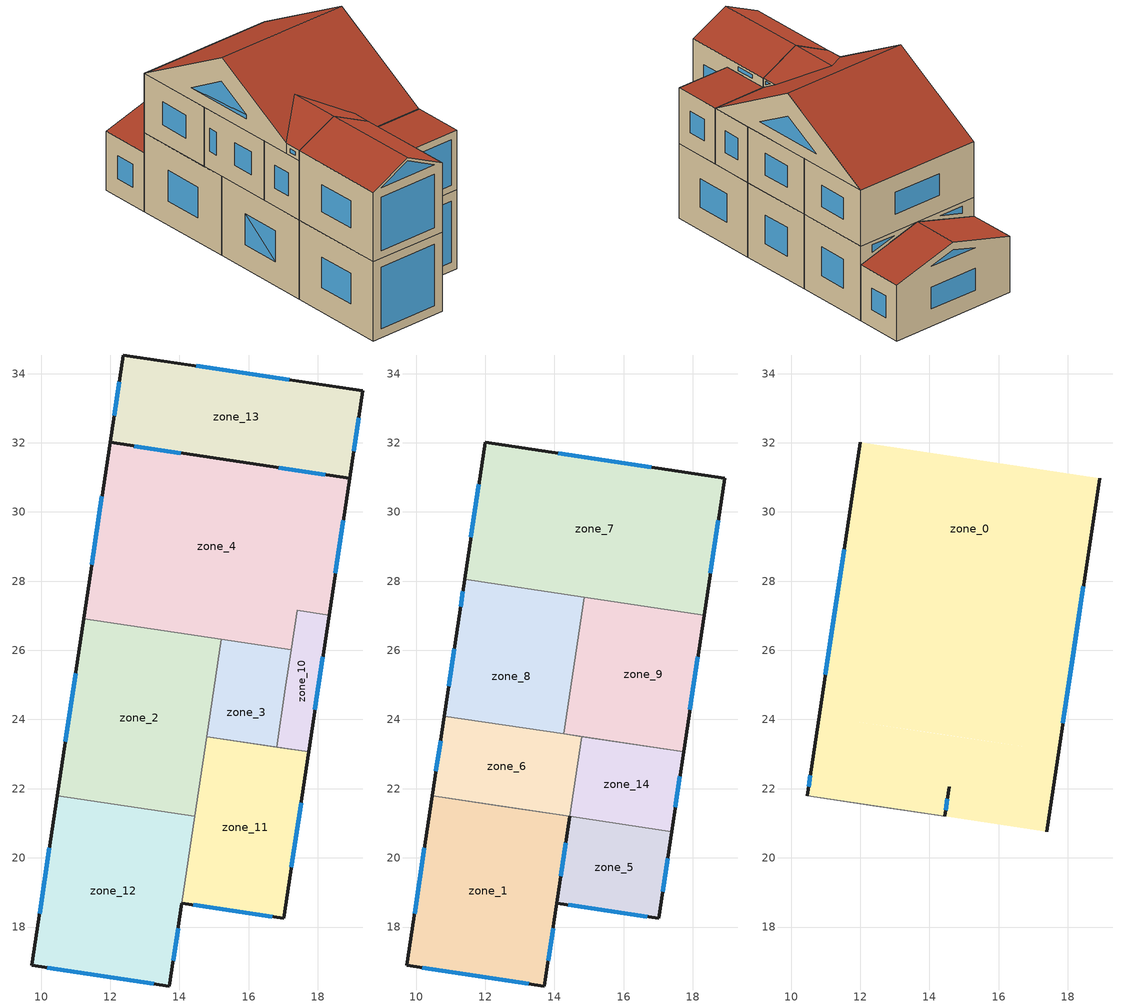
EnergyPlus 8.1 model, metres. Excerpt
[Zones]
zone_2
 floor ground (Interior Floor): 10.47,21.79 11.23,26.91 15.21,26.32 14.44,21.2 z0
 wall outside (Exterior Wall): 11.23,26.91 10.47,21.79 z0:4
 wall to zone_12 (Interior Wall): 10.47,21.79 14.44,21.2 z0:4
 wall to zone_11 (Interior Wall): 14.44,21.2 14.79,23.5 z0:4
 wall to zone_3 (Interior Wall): 14.79,23.5 15.21,26.32 z0:4
 wall to zone_4 (Interior Wall): 15.21,26.32 11.23,26.91 z0:4
 window (Exterior Window): 10.7,23.36,1.23 10.7,23.36,2.77 11,25.34,2.77; 10.7,23.36,1.23 11,25.34,2.77 11,25.34,1.23
zone_3
 floor ground (Interior Floor): 15.04,25.21 15.21,26.32 17.23,26.01 17.07,24.9 z0; 14.79,23.5 15.04,25.21 17.07,24.9 16.81,23.2 z0
 wall to zone_4 (Interior Wall): 17.23,26.01 15.21,26.32 z0:4
 wall to zone_10 (Interior Wall): 16.81,23.2 17.07,24.9 17.23,26.01 z0:4
 wall to zone_11 (Interior Wall): 14.79,23.5 16.81,23.2 z0:4
zone_4
 floor ground (Interior Floor): 11.23,26.91 11.99,32.01 18.92,30.98 18.33,27.02 17.4,27.16 17.23,26.01 z0
 wall outside (Exterior Wall): 18.33,27.02 18.92,30.98 / 11.99,32.01 11.23,26.91 z0:4; 18.92,30.98,3 15.46,31.49,4 18.92,30.98,4; 11.99,32.01,3 11.99,32.01,4 15.46,31.49,4
 wall to zone_10 (Interior Wall): 17.23,26.01 17.4,27.16 18.33,27.02 z0:4
 wall to zone_13 (Interior Wall): 18.92,30.98,0 11.99,32.01,0 11.99,32.01,3 15.46,31.49,4 18.92,30.98,3
 window (Exterior Window): 18.51,28.23 18.74,29.76 / 11.76,30.45 11.47,28.47 z1.23:2.77; 18.21,31.08,3.41 16.87,31.28,3.8 18.21,31.08,3.8; 12.7,31.9,3.41 12.7,31.9,3.8 14.04,31.7,3.8
zone_10
 floor ground (Interior Floor): 16.81,23.2 17.4,27.16 18.33,27.02 17.74,23.06 z0
 wall outside (Exterior Wall): 17.74,23.06 18.33,27.02 z0:4
 wall to zone_11 (Interior Wall): 16.81,23.2 17.74,23.06 z0:4
 window (Exterior Window): 17.92,24.28 18.15,25.81 z1.23:2.77
zone_11
 floor ground (Interior Floor): 14.07,18.69 14.79,23.5 17.74,23.06 17.02,18.25 z0
 wall outside (Exterior Wall): 14.07,18.69 17.02,18.25 17.74,23.06 z0:4
 wall to zone_12 (Interior Wall): 14.44,21.2 14.07,18.69 z0:4
 window (Exterior Window): 17.24,19.73 17.52,21.59 z1.23:2.77; 14.4,18.64 16.68,18.3 z0.45:3.55
zone_12
 floor ground (Interior Floor): 9.74,16.89 10.47,21.79 14.44,21.2 13.71,16.3 z0
 wall outside (Exterior Wall): 10.47,21.79 9.74,16.89 13.71,16.3 14.07,18.69 z0:4
 window (Exterior Window): 13.82,17.03 13.96,17.96 / 10.24,20.29 9.96,18.39 z1.23:2.77; 10.18,16.82 13.26,16.36 z0.45:3.55
zone_13
 floor ground (Interior Floor): 11.99,32.01 12.37,34.54 19.29,33.5 18.92,30.98 z0
 wall outside (Exterior Wall): 12.37,34.54 11.99,32.01 / 18.92,30.98 19.29,33.5 z0:3; 19.29,33.5,0 12.37,34.54,0 12.37,34.54,3 15.83,34.02,4 19.29,33.5,3
 window (Exterior Window): 12.26,33.76 12.11,32.78 / 19.03,31.75 19.18,32.73 / 17.17,33.82 14.49,34.22 z0.92:2.08; 17.17,33.82,3.2 14.49,34.22,3.2 15.83,34.02,3.59
 roof outside (Exterior Roof): 11.99,32.01,3 15.46,31.49,4 15.83,34.02,4 12.37,34.54,3; 15.46,31.49,4 18.92,30.98,3 19.29,33.5,3 15.83,34.02,4
zone_1
 floor to zone_12 (Interior Floor): 9.74,16.89 10.47,21.79 14.44,21.2 13.71,16.3 z4
 wall outside (Exterior Wall): 10.47,21.79 9.74,16.89 z4:7.5; 14.07,18.69,4 14.07,18.69,7 14.44,21.2,7 14.44,21.2,7.5 13.71,16.3,7.5 13.71,16.3,4; 9.74,16.89,4 13.71,16.3,4 13.71,16.3,7.5 11.72,16.59,8.5 9.74,16.89,7.5
 wall to zone_5 (Interior Wall): 14.07,18.69 14.44,21.2 z4:7
 wall to zone_0 (Interior Wall): 14.44,21.2,7 10.47,21.79,7 10.47,21.79,7.5 12.46,21.5,8.5 14.44,21.2,7.5
 wall to zone_6 (Interior Wall): 14.44,21.2 10.47,21.79 z4:7
 window (Exterior Window): 13.82,17.03 13.96,17.96 / 10.24,20.29 9.96,18.39 z5.07:6.43; 14.18,19.46 14.33,20.43 z7.15:7.35; 10.18,16.82 13.26,16.36 z4.39:7.11; 10.18,16.82,7.58 13.26,16.36,7.58 11.72,16.59,8.35
 roof outside (Exterior Roof): 11.72,16.59,8.5 13.71,16.3,7.5 14.44,21.2,7.5 12.46,21.5,8.5; 9.74,16.89,7.5 11.72,16.59,8.5 12.46,21.5,8.5 10.47,21.79,7.5
zone_5
 floor to zone_11 (Interior Floor): 14.07,18.69 14.44,21.2 17.39,20.76 17.02,18.25 z4
 wall outside (Exterior Wall): 14.07,18.69 17.02,18.25 17.39,20.76 z4:7
 wall to zone_14 (Interior Wall): 17.39,20.76 14.44,21.2 z4:7
 window (Exterior Window): 17.13,19.02 17.28,19.99 z4.92:6.08; 14.4,18.64 16.68,18.3 z4.34:6.66
 roof outside (Exterior Roof): 14.07,18.69 17.02,18.25 17.39,20.76 14.44,21.2 z7
zone_6
 floor to zone_2 (Interior Floor): 10.47,21.79 10.81,24.1 14.79,23.5 14.44,21.2 z4
 wall outside (Exterior Wall): 10.81,24.1 10.47,21.79 z4:7
 wall to zone_8 (Interior Wall): 14.27,23.58 10.81,24.1 z4:7
 wall to zone_9 (Interior Wall): 14.79,23.5 14.27,23.58 z4:7
 wall to zone_14 (Interior Wall): 14.44,21.2 14.79,23.5 z4:7
 window (Exterior Window): 10.71,23.39 10.57,22.5 z4.92:6.08
zone_7
 floor to zone_4 (Interior Floor): 11.4,28.05 11.99,32.01 18.92,30.98 18.33,27.02 z4
 wall outside (Exterior Wall): 18.33,27.02 18.92,30.98 11.99,32.01 11.4,28.05 z4:7
 wall to zone_8 (Interior Wall): 11.4,28.05 14.86,27.54 z4:7
 wall to zone_9 (Interior Wall): 14.86,27.54 18.33,27.02 z4:7
 window (Exterior Window): 16.8,31.29 14.11,31.69 / 18.51,28.23 18.74,29.76 / 11.81,30.8 11.58,29.27 z4.92:6.08
zone_8
 floor to zone_2 (Interior Floor): 10.81,24.1 11.23,26.91 14.69,26.39 14.27,23.58 z4
 floor to zone_4 (Interior Floor): 11.23,26.91 11.4,28.05 14.86,27.54 14.69,26.39 z4
 wall outside (Exterior Wall): 11.4,28.05 10.81,24.1 z4:7
 wall to zone_9 (Interior Wall): 14.27,23.58 14.86,27.54 z4:7
 window (Exterior Window): 11.1,26.05 10.94,24.96 / 11.35,27.7 11.28,27.26 z4.92:6.08
zone_9
 floor to zone_2 (Interior Floor): 14.27,23.58 14.69,26.39 15.21,26.32 14.79,23.5 z4
 floor to zone_10 (Interior Floor): 14.79,23.5 15.21,26.32 14.69,26.39 14.86,27.54 18.33,27.02 17.74,23.06 z4
 wall outside (Exterior Wall): 17.74,23.06 18.33,27.02 z4:7
 wall to zone_14 (Interior Wall): 14.27,23.58 17.74,23.06 z4:7
 window (Exterior Window): 17.92,24.28 18.15,25.81 z4.92:6.08
zone_14
 floor to zone_11 (Interior Floor): 14.44,21.2 14.79,23.5 17.74,23.06 17.39,20.76 z4
 wall outside (Exterior Wall): 17.39,20.76 17.74,23.06 z4:7
 window (Exterior Window): 17.5,21.46 17.63,22.36 z4.92:6.08
zone_0
 floor to zone_14 (Interior Floor): 14.44,21.2 14.79,23.5 17.74,23.06 17.39,20.76 z7
 floor to zone_7 (Interior Floor): 11.4,28.05 11.99,32.01 18.92,30.98 18.33,27.02 z7
 floor to zone_9 (Interior Floor): 14.27,23.58 14.86,27.54 18.33,27.02 17.74,23.06 z7
 floor to zone_6 (Interior Floor): 10.47,21.79 10.81,24.1 14.79,23.5 14.44,21.2 z7
 floor to zone_8 (Interior Floor): 10.81,24.1 11.4,28.05 14.86,27.54 14.27,23.58 z7
 wall outside (Exterior Wall): 10.6,22.64 10.47,21.79 z7:7.5; 11.99,32.01,7 10.6,22.64,7 10.6,22.64,7.5 11.23,26.9,10; 14.44,21.2,7 14.57,22.05,7.5 14.44,21.2,7.5; 17.39,20.76,7 18.92,30.98,7 18.15,25.87,10
 window (Exterior Window): 10.56,22.38 10.51,22.05 z7.15:7.35; 11.53,28.92,7.62 10.99,25.29,7.62 10.99,25.29,7.81; 10.99,25.29,7.81 11.24,26.94,8.78 11.53,28.92,7.62; 14.47,21.37,7.2 14.52,21.7,7.4 14.47,21.37,7.4; 17.86,23.89,7.61 18.45,27.85,7.61 18.15,25.87,8.77
 roof outside (Exterior Roof): 12.46,21.5,8.5 14.44,21.2,7.5 14.57,22.05,7.5 12.84,24.05,8.5; 10.47,21.79,7.5 12.46,21.5,8.5 12.84,24.05,8.5 10.6,22.64,7.5; 11.23,26.9,10 18.15,25.87,10 17.39,20.76,7 14.44,21.2,7 14.57,22.05,7.5 12.84,24.05,8.5 10.6,22.64,7.5 10.66,23.07,7.75; 18.15,25.87,10 18.92,30.98,7 11.99,32.01,7 11.23,26.9,10
[Building]
unnamed.idf: North Axis {deg}=0; Terrain=City; Loads Convergence Tolerance Value=0.04; Temperature Convergence Tolerance Value {deltaC}=0.4; Solar Distribution or maybe FullExterior=FullInteriorAndExteriorWithReflections; Maximum Number of Warmup Days=25; Minimum Number of Warmup Days=6
[Site:Location]
New York J F Kennedy IntL Ar	USA: 40.65, -73.8, -5, 5
[SizingPeriod:WeatherFileConditionType]
ExtremeSizingWinterExtreme: WinterExtreme, Monday, Yes, Yes
ExtremeSizingSummerExtreme: SummerExtreme, Monday, Yes, Yes
[Construction]
EXTERIOR WALL: M01 100mm brick, M15 200mm heavyweight concrete, I02 50mm insulation board, F04 Wall air space resistance, G01a 19mm gypsum board
EXTERIOR WINDOW: Clear 3mm, Air 13mm, Clear 3mm
EXTERIOR ROOF: M11 100mm lightweight concrete, F05 Ceiling air space resistance, F16 Acoustic tile
INTERIOR WALL: G01a 19mm gypsum board, F04 Wall air space resistance, G01a 19mm gypsum board
INTERIOR FLOOR: F16 Acoustic tile, F05 Ceiling air space resistance, M11 100mm lightweight concrete
[Material] - Thermal Absorptance=0.9
Name | - Roughness | - Thickness {m} | - Conductivity {W/m-K} | - Density {kg/m3} | - Specific Heat {J/kg-K} | - Solar Absorptance | - Visible Absorptance
M01 100MM BRICK | MediumRough | 0.1016 | 0.89 | 1920 | 790 | 0.7 | 0.7
M15 200MM HEAVYWEIGHT CONCRETE | MediumRough | 0.2032 | 1.95 | 2240 | 900 | 0.7 | 0.7
I02 50MM INSULATION BOARD | MediumRough | 0.0508 | 0.03 | 43 | 1210 | 0.7 | 0.7
G01A 19MM GYPSUM BOARD | MediumSmooth | 0.019 | 0.16 | 800 | 1090 | 0.4 | 0.4
M11 100MM LIGHTWEIGHT CONCRETE | MediumRough | 0.1016 | 0.53 | 1280 | 840 | 0.5 | 0.5
F16 ACOUSTIC TILE | MediumSmooth | 0.0191 | 0.06 | 368 | 590 | 0.3 | 0.3
[Material:AirGap]
Name | - Thermal Resistance {m2-K/W}
F04 WALL AIR SPACE RESISTANCE | 0.15
F05 CEILING AIR SPACE RESISTANCE | 0.18
[WindowMaterial:Glazing]
CLEAR 3MM: - Optical Data Type=SpectralAverage; - Thickness {m}=0.003; - Solar Transmittance at Normal Incidence=0.837; - Front Side Solar Reflectance at Normal Incidence=0.075; - Back Side Solar Reflectance at Normal Incidence=0; - Visible Transmittance at Normal Incidence=0.898; - Front Side Visible Reflectance at Normal Incidence=0.081; - Back Side Visible Reflectance at Normal Incidence=0; - Infrared Transmittance at Normal Incidence=0; - Front Side Infrared Hemispherical Emissivity=0.84; - Back Side Infrared Hemispherical Emissivity=0.84; - Conductivity {W/m-K}=0.9; - Dirt Correction Factor for Solar and Visible Transmittance=1; - Solar Diffusing=No
[WindowMaterial:Gas]
AIR 13MM: - Gas Type=Air; - Thickness {m}=0.0127
[Zone] Type=1
zone_0; zone_1; zone_2; zone_3; zone_4; zone_5; zone_6; zone_7; zone_8; zone_9; zone_10; zone_11; zone_12; zone_13; zone_14
[HVACTemplate:Zone:IdealLoadsAirSystem] Heating Supply Air Temp {C}=50; Cooling Supply Air Temp {C}=13; Heating Limit=NoLimit; Cooling Limit=NoLimit; Humidification Control Type=None; Outdoor Air Method=DetailedSpecification
Name | Template Thermostat | Design Specification Outdoor Air Object
zone_0 | zone_0_HVAC | DSOAzone_0
zone_1 | zone_1_HVAC | DSOAzone_1
zone_2 | zone_2_HVAC | DSOAzone_2
zone_3 | zone_3_HVAC | DSOAzone_3
zone_4 | zone_4_HVAC | DSOAzone_4
zone_5 | zone_5_HVAC | DSOAzone_5
zone_6 | zone_6_HVAC | DSOAzone_6
zone_7 | zone_7_HVAC | DSOAzone_7
zone_8 | zone_8_HVAC | DSOAzone_8
zone_9 | zone_9_HVAC | DSOAzone_9
zone_10 | zone_10_HVAC | DSOAzone_10
zone_11 | zone_11_HVAC | DSOAzone_11
zone_12 | zone_12_HVAC | DSOAzone_12
zone_13 | zone_13_HVAC | DSOAzone_13
zone_14 | zone_14_HVAC | DSOAzone_14
[HVACTemplate:Thermostat] Heating Setpoint Schedule=MidriseApartment Apartment HtgSetp; Constant Heating Setpoint {C}=''; Cooling Setpoint Schedule=MidriseApartment Apartment ClgSetp; Constant Cooling Setpoint {C}=''
zone_0_HVAC; zone_1_HVAC; zone_2_HVAC; zone_3_HVAC; zone_4_HVAC; zone_5_HVAC; zone_6_HVAC; zone_7_HVAC; zone_8_HVAC; zone_9_HVAC; zone_10_HVAC; zone_11_HVAC; zone_12_HVAC; zone_13_HVAC; zone_14_HVAC
[ElectricEquipment] Schedule=MidriseApartment Apartment Equip; Design Level Calculation Method=Watts/Area; Watts per Zone Floor Area {W/m2}=3.87503
Name | Zone or ZoneList
zone_0ElectricEquipment | zone_0
zone_1ElectricEquipment | zone_1
zone_2ElectricEquipment | zone_2
zone_3ElectricEquipment | zone_3
zone_4ElectricEquipment | zone_4
zone_5ElectricEquipment | zone_5
zone_6ElectricEquipment | zone_6
zone_7ElectricEquipment | zone_7
zone_8ElectricEquipment | zone_8
zone_9ElectricEquipment | zone_9
zone_10ElectricEquipment | zone_10
zone_11ElectricEquipment | zone_11
zone_12ElectricEquipment | zone_12
zone_13ElectricEquipment | zone_13
zone_14ElectricEquipment | zone_14
[People] Number of People Schedule=MidriseApartment Apartment Occ; Number of People Calculation Method=People/Area; People per Zone Floor Area {person/m2}=0.0283092; Fraction Radiant=0.3; Sensible Heat Fraction=autocalculate; Activity Level Schedule=MidriseApartment Activity
Name | Zone or ZoneList
zone_0OfficePeople | zone_0
zone_1OfficePeople | zone_1
zone_2OfficePeople | zone_2
zone_3OfficePeople | zone_3
zone_4OfficePeople | zone_4
zone_5OfficePeople | zone_5
zone_6OfficePeople | zone_6
zone_7OfficePeople | zone_7
zone_8OfficePeople | zone_8
zone_9OfficePeople | zone_9
zone_10OfficePeople | zone_10
zone_11OfficePeople | zone_11
zone_12OfficePeople | zone_12
zone_13OfficePeople | zone_13
zone_14OfficePeople | zone_14
[Lights] Schedule=MidriseApartment Apartment Light; Design Level Calculation Method=Watts/Area; Watts per Zone Floor Area {W/m2}=11.8404
Name | Zone or ZoneList
zone_0OfficeLights | zone_0
zone_1OfficeLights | zone_1
zone_2OfficeLights | zone_2
zone_3OfficeLights | zone_3
zone_4OfficeLights | zone_4
zone_5OfficeLights | zone_5
zone_6OfficeLights | zone_6
zone_7OfficeLights | zone_7
zone_8OfficeLights | zone_8
zone_9OfficeLights | zone_9
zone_10OfficeLights | zone_10
zone_11OfficeLights | zone_11
zone_12OfficeLights | zone_12
zone_13OfficeLights | zone_13
zone_14OfficeLights | zone_14
[ZoneInfiltration:DesignFlowRate] Schedule=MidriseApartment Infil; Design Flow Rate Calculation Method=Flow/Area; Flow per Zone Floor Area {m3/s-m2}=0.000226568
Name | Zone or ZoneList
zone_0_Infiltration | zone_0
zone_1_Infiltration | zone_1
zone_2_Infiltration | zone_2
zone_3_Infiltration | zone_3
zone_4_Infiltration | zone_4
zone_5_Infiltration | zone_5
zone_6_Infiltration | zone_6
zone_7_Infiltration | zone_7
zone_8_Infiltration | zone_8
zone_9_Infiltration | zone_9
zone_10_Infiltration | zone_10
zone_11_Infiltration | zone_11
zone_12_Infiltration | zone_12
zone_13_Infiltration | zone_13
zone_14_Infiltration | zone_14
[DesignSpecification:OutdoorAir] Outdoor Air Method=Maximum; Outdoor Air Flow per Person {m3/s-person}=0; Outdoor Air Flow per Zone Floor Area {m3/s-m2}=0; Outdoor Air Flow per Zone {m3/s}=0
DSOAzone_0; DSOAzone_1; DSOAzone_2; DSOAzone_3; DSOAzone_4; DSOAzone_5; DSOAzone_6; DSOAzone_7; DSOAzone_8; DSOAzone_9; DSOAzone_10; DSOAzone_11; DSOAzone_12; DSOAzone_13; DSOAzone_14
[Schedule:Year]
MIDRISEAPARTMENT ACTIVITY: Schedule:Week:Daily {78c76c19-7432-46f1-b258-ac0661c6a983}, 1, 1, 12, 31
MIDRISEAPARTMENT APARTMENT EQUIP: Schedule:Week:Daily {8834b73c-ddbc-4355-91db-38c05495cc95}, 1, 1, 12, 31
MIDRISEAPARTMENT APARTMENT HTGSETP: Schedule:Week:Daily {e95e365f-288e-4290-9db9-58bca6a15f74}, 1, 1, 12, 31
MIDRISEAPARTMENT INFIL: Schedule:Week:Daily {aea13f67-aa55-4f8c-b969-1ce3e73aa537}, 1, 1, 12, 31
MIDRISEAPARTMENT APARTMENT OCC: Schedule:Week:Daily {dfcaa5b0-c5fd-41a0-a8de-bc57fc225c10}, 1, 1, 12, 31
MIDRISEAPARTMENT APARTMENT LIGHT: Schedule:Week:Daily {8e01d304-ffca-49a8-b06f-42e0992d5bc0}, 1, 1, 12, 31
MIDRISEAPARTMENT APARTMENT CLGSETP: Schedule:Week:Daily {af08be85-2dc7-45f8-9521-9ac1f8cd06ec}, 1, 1, 12, 31
[Schedule:Week:Daily]
SCHEDULE:WEEK:DAILY {78C76C19-7432-46F1-B258-AC0661C6A983}: MidriseApartment Activity Default Schedule, MidriseApartment Activity Default Schedule, MidriseApartment Activity Default Schedule, MidriseApartment Activity Default Schedule, MidriseApartment Activity Default Schedule, MidriseApartment Activity Default Schedule, MidriseApartment Activity Default Schedule, MidriseApartment Activity Default Schedule, MidriseApartment Activity Summer Design Day, MidriseApartment Activity Winter Design Day, MidriseApartment Activity Default Schedule, MidriseApartment Activity Default Schedule
SCHEDULE:WEEK:DAILY {8834B73C-DDBC-4355-91DB-38C05495CC95}: MidriseApartment Apartment Equip Default Schedule, MidriseApartment Apartment Equip Default Schedule, MidriseApartment Apartment Equip Default Schedule, MidriseApartment Apartment Equip Default Schedule, MidriseApartment Apartment Equip Default Schedule, MidriseApartment Apartment Equip Default Schedule, MidriseApartment Apartment Equip Default Schedule, MidriseApartment Apartment Equip Default Schedule, MidriseApartment Apartment Equip Summer Design Day, MidriseApartment Apartment Equip Winter Design Day, MidriseApartment Apartment Equip Default Schedule, MidriseApartment Apartment Equip Default Schedule
SCHEDULE:WEEK:DAILY {E95E365F-288E-4290-9DB9-58BCA6A15F74}: MidriseApartment Apartment HtgSetp Default Schedule, MidriseApartment Apartment HtgSetp Default Schedule, MidriseApartment Apartment HtgSetp Default Schedule, MidriseApartment Apartment HtgSetp Default Schedule, MidriseApartment Apartment HtgSetp Default Schedule, MidriseApartment Apartment HtgSetp Default Schedule, MidriseApartment Apartment HtgSetp Default Schedule, MidriseApartment Apartment HtgSetp Default Schedule, MidriseApartment Apartment HtgSetp Default Schedule, MidriseApartment Apartment HtgSetp Default Schedule, MidriseApartment Apartment HtgSetp Default Schedule, MidriseApartment Apartment HtgSetp Default Schedule
SCHEDULE:WEEK:DAILY {AEA13F67-AA55-4F8C-B969-1CE3E73AA537}: MidriseApartment Infil Default Schedule, MidriseApartment Infil Default Schedule, MidriseApartment Infil Default Schedule, MidriseApartment Infil Default Schedule, MidriseApartment Infil Default Schedule, MidriseApartment Infil Default Schedule, MidriseApartment Infil Default Schedule, MidriseApartment Infil Default Schedule, MidriseApartment Infil Summer Design Day, MidriseApartment Infil Winter Design Day, MidriseApartment Infil Default Schedule, MidriseApartment Infil Default Schedule
SCHEDULE:WEEK:DAILY {DFCAA5B0-C5FD-41A0-A8DE-BC57FC225C10}: MidriseApartment Apartment Occ Default Schedule, MidriseApartment Apartment Occ Default Schedule, MidriseApartment Apartment Occ Default Schedule, MidriseApartment Apartment Occ Default Schedule, MidriseApartment Apartment Occ Default Schedule, MidriseApartment Apartment Occ Default Schedule, MidriseApartment Apartment Occ Default Schedule, MidriseApartment Apartment Occ Default Schedule, MidriseApartment Apartment Occ Summer Design Day, MidriseApartment Apartment Occ Winter Design Day, MidriseApartment Apartment Occ Default Schedule, MidriseApartment Apartment Occ Default Schedule
SCHEDULE:WEEK:DAILY {8E01D304-FFCA-49A8-B06F-42E0992D5BC0}: MidriseApartment Apartment Light Default Schedule, MidriseApartment Apartment Light Default Schedule, MidriseApartment Apartment Light Default Schedule, MidriseApartment Apartment Light Default Schedule, MidriseApartment Apartment Light Default Schedule, MidriseApartment Apartment Light Default Schedule, MidriseApartment Apartment Light Default Schedule, MidriseApartment Apartment Light Default Schedule, MidriseApartment Apartment Light Summer Design Day, MidriseApartment Apartment Light Winter Design Day, MidriseApartment Apartment Light Default Schedule, MidriseApartment Apartment Light Default Schedule
SCHEDULE:WEEK:DAILY {AF08BE85-2DC7-45F8-9521-9AC1F8CD06EC}: MidriseApartment Apartment ClgSetp Default Schedule, MidriseApartment Apartment ClgSetp Default Schedule, MidriseApartment Apartment ClgSetp Default Schedule, MidriseApartment Apartment ClgSetp Default Schedule, MidriseApartment Apartment ClgSetp Default Schedule, MidriseApartment Apartment ClgSetp Default Schedule, MidriseApartment Apartment ClgSetp Default Schedule, MidriseApartment Apartment ClgSetp Default Schedule, MidriseApartment Apartment ClgSetp Default Schedule, MidriseApartment Apartment ClgSetp Default Schedule, MidriseApartment Apartment ClgSetp Default Schedule, MidriseApartment Apartment ClgSetp Default Schedule
[Schedule:Day:Interval]
MIDRISEAPARTMENT ACTIVITY DEFAULT SCHEDULE; MIDRISEAPARTMENT ACTIVITY SUMMER DESIGN DAY; MIDRISEAPARTMENT ACTIVITY WINTER DESIGN DAY: No, 24:00, 120
MIDRISEAPARTMENT APARTMENT EQUIP DEFAULT SCHEDULE; MIDRISEAPARTMENT APARTMENT EQUIP SUMMER DESIGN DAY; MIDRISEAPARTMENT APARTMENT EQUIP WINTER DESIGN DAY: No, 01:00, 0.45, 02:00, 0.41, 03:00, 0.39, 05:00, 0.38, 06:00, 0.43, 07:00, 0.54, 08:00, 0.65, 09:00, 0.66, 10:00, 0.67, 11:00, 0.69, 12:00, 0.7, 13:00, 0.69, 14:00, 0.66, 15:00, 0.65, 16:00, 0.68, 17:00, 0.8, 19:00, 1, 20:00, 0.93, 21:00, 0.89, 22:00, 0.85, 23:00, 0.71, 24:00, 0.58
MIDRISEAPARTMENT APARTMENT HTGSETP DEFAULT SCHEDULE: No, 24:00, 20
MIDRISEAPARTMENT INFIL DEFAULT SCHEDULE; MIDRISEAPARTMENT INFIL SUMMER DESIGN DAY; MIDRISEAPARTMENT INFIL WINTER DESIGN DAY: No, 24:00, 1
MIDRISEAPARTMENT APARTMENT OCC DEFAULT SCHEDULE; MIDRISEAPARTMENT APARTMENT OCC SUMMER DESIGN DAY; MIDRISEAPARTMENT APARTMENT OCC WINTER DESIGN DAY: No, 07:00, 1, 08:00, 0.85, 09:00, 0.39, 16:00, 0.25, 17:00, 0.3, 18:00, 0.52, 21:00, 0.87, 24:00, 1
MIDRISEAPARTMENT APARTMENT LIGHT DEFAULT SCHEDULE; MIDRISEAPARTMENT APARTMENT LIGHT SUMMER DESIGN DAY; MIDRISEAPARTMENT APARTMENT LIGHT WINTER DESIGN DAY: No, 04:00, 0.067, 05:00, 0.187, 06:00, 0.394, 07:00, 0.44, 08:00, 0.393, 09:00, 0.172, 15:00, 0.119, 16:00, 0.206, 17:00, 0.439, 18:00, 0.616, 19:00, 0.829, 20:00, 0.986, 21:00, 1, 22:00, 0.692, 23:00, 0.384, 24:00, 0.16
MIDRISEAPARTMENT APARTMENT CLGSETP DEFAULT SCHEDULE: No, 24:00, 25.5
